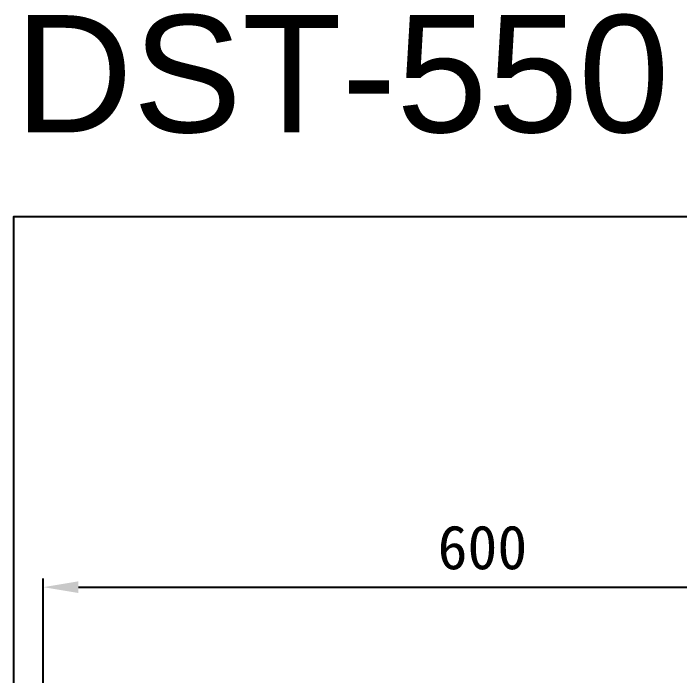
# Model space of a CAD drawing. Extents: x -1671 to 824, y 68 to 2359.
# Drawn here: x -1522.6 to -1067.6, y 1906.7 to 2358.8 of the extents above; entities that cross this region are included whole.
import ezdxf

# ---------------------------------------------------------------- set-up
doc = ezdxf.new("R2010")
doc.units = 0
doc.header["$LTSCALE"] = 20
doc.header["$MEASUREMENT"] = 0
doc.layers.get('0').update_dxf_attribs({"linetype": 'CONTINUOUS'})
doc.layers.get('DEFPOINTS').update_dxf_attribs({"linetype": 'CONTINUOUS'})
doc.layers.add('6', color=6, linetype='CONTINUOUS')
doc.styles.add('GHS', font='romans', dxfattribs={"bigfont": 'ghs'})
doc.dimstyles.get("Standard").update_dxf_attribs({"dimtxt": 2.7, "dimasz": 2.5, "dimexe": 1.5, "dimexo": 1.5, "dimgap": 1.5, "dimtad": 1, "dimdec": 0, "dimlfac": 10, "dimzin": 0, "dimdsep": 46, "dimtxsty": 'Standard', "dimcen": 0, "dimclrt": 2, "dimadec": 0, "dimazin": 0, "dimtfac": 1, "dimtdec": 0, "dimtmove": 0, "dimatfit": 3, "dimfxl": 0, "dimtolj": 1, "dimtzin": 0, "dimarcsym": 0})

# ---------------------------------------------------------------- blocks, each defined once
blk = doc.blocks.new('*D16')
at = {"color": 3, "lineweight": -2}
for p, q in [((-1502.14, 1696.7), (-1502.14, 1973.13)), ((-902.4, 1696.7), (-902.4, 1973.13)), ((-1478.14, 1967.13), (-926.4, 1967.13))]:
    blk.add_line(p, q, dxfattribs=at)
at = {"color": 3}
for points in [[(-1478.14, 1971.13), (-1478.14, 1963.13), (-1502.14, 1967.13)], [(-926.4, 1971.13), (-926.4, 1963.13), (-902.4, 1967.13)]]:
    blk.add_solid(points, dxfattribs=at)
at = {"layer": 'DEFPOINTS', "color": 0}
for p in [(-902.4, 1967.13), (-1502.14, 1694.9), (-902.4, 1694.9)]:
    blk.add_point(p, dxfattribs=at)
at = {"color": 2, "insert": (-1202.27, 1994.13), "char_height": 30, "attachment_point": 5}
blk.add_mtext('\\A1;600', dxfattribs=at)

msp = doc.modelspace()

# ---------------------------------------------------------------- linework, layer by layer
at = {"layer": '6'}
msp.add_lwpolyline([(824.07, 2219.94), (-1522.6, 2219.94), (-1522.6, 294.9), (404.9, 294.9), (404.9, 1156.08)], dxfattribs=at)

# ---------------------------------------------------------------- texts
at = {"insert": (-1521.75, 2357.6), "char_height": 80, "width": 456.6, "attachment_point": 1, "style": 'GHS'}
msp.add_mtext('{\\fArial|b0|i0|c0|p34;DST-550}', dxfattribs=at)

# ---------------------------------------------------------------- dimensions: what is measured, and where the dimension line sits
dim = msp.add_linear_dim(base=(-902.4, 1967.13), p1=(-1502.14, 1694.9), p2=(-902.4, 1694.9), dimstyle='Standard', override={"dimscale": 1.2, "dimtxt": 25, "dimasz": 20, "dimexe": 5, "dimgap": 10, "dimtih": 1, "dimtoh": 1, "dimlfac": 1, "dimzin": 12, "dimclrd": 3, "dimclre": 3, "dimazin": 2, "dimarcsym": 1})
dim.commit()
dim.dimension.update_dxf_attribs({"geometry": '*D16', "text_midpoint": (-1202.27, 1994.13)})

doc.saveas('drawing.dxf')
